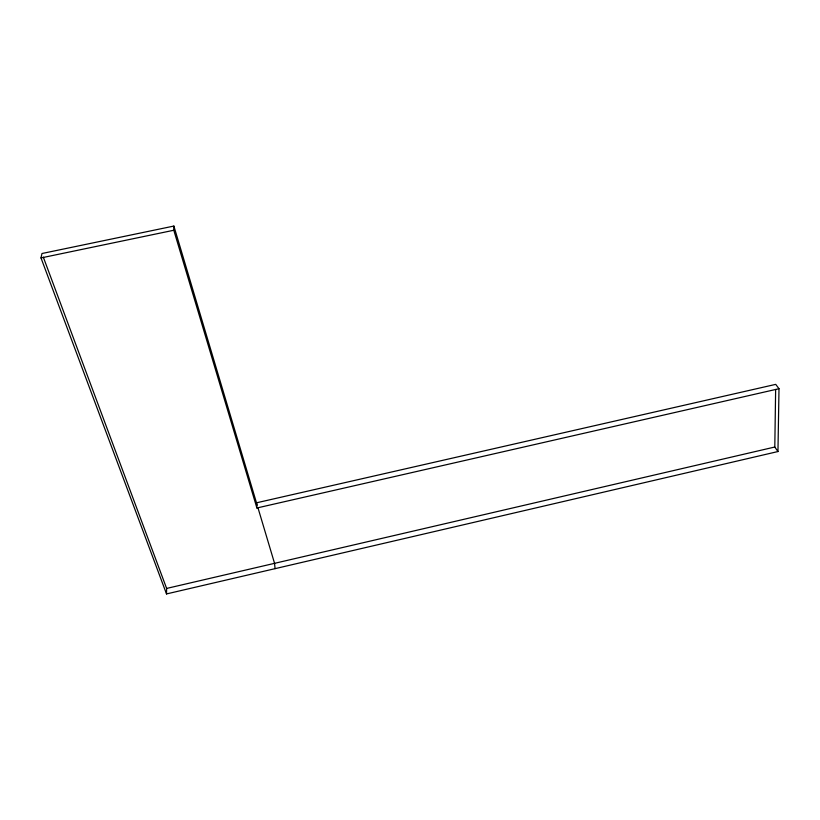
<?xml version="1.0" encoding="UTF-8"?>
<svg xmlns="http://www.w3.org/2000/svg" width="820" height="820" viewBox="0 0 820 820"><rect width="100%" height="100%" fill="white"/><g stroke="black" fill="none" stroke-linecap="round" stroke-linejoin="round"><path stroke-width="1.23" d="M257.203 505.233L173.871 226.064L41.963 253.513L41 257.931L166.522 593.936L777.954 451.543L774.797 447.023L775.638 389.479M777.954 451.543L779 388.711L256.906 507.99L173.799 230.256L173.871 226.064M166.522 593.936L166.624 588.432L43.306 257.121M166.624 588.432L774.797 447.023M41 257.931L173.799 230.256M779 388.711L775.72 384.365L256.486 502.814L256.906 507.99M257.931 507.652L274.556 563.34L275.059 568.66"/></g></svg>
